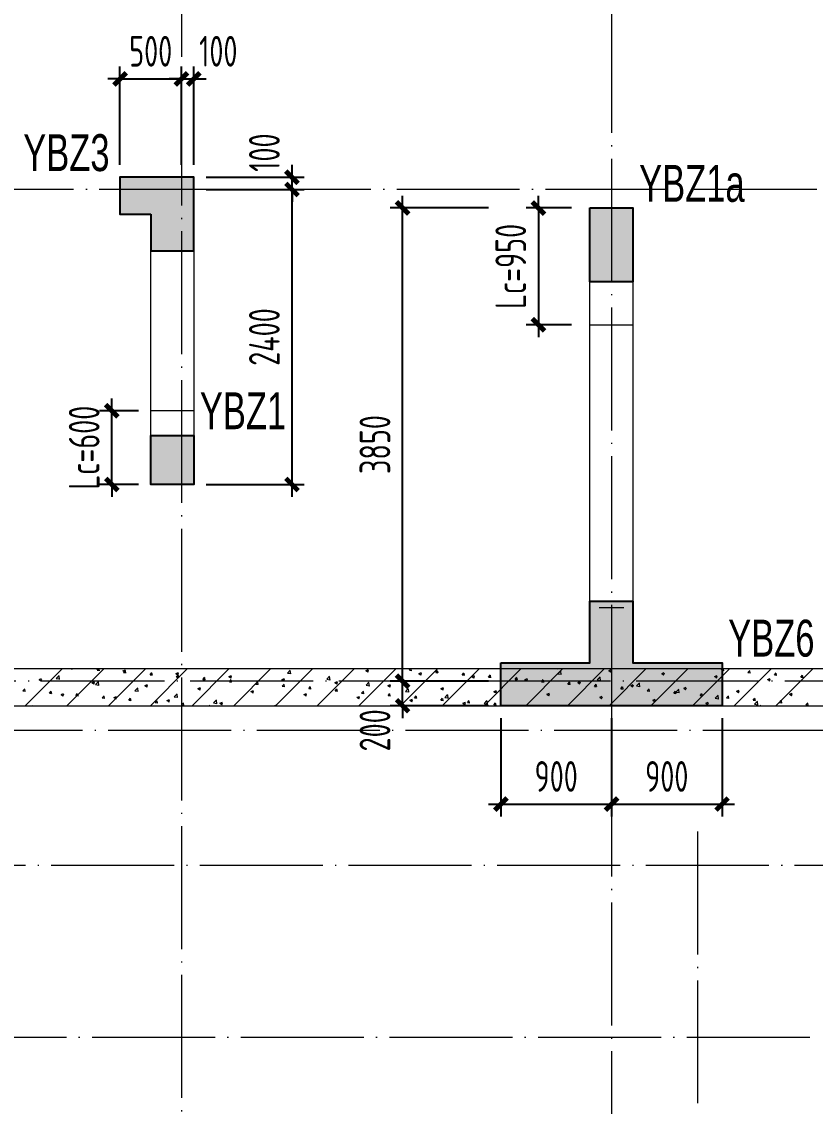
# Model space of a CAD drawing. Extents: x 5874492 to 7194610, y -939842 to -279257.
# Drawn here: x 6306444 to 6312903, y -479348 to -470524 of the extents above; entities that cross this region are included whole.
import ezdxf

# ---------------------------------------------------------------- set-up
doc = ezdxf.new("R2010")
doc.units = 0
doc.header["$LTSCALE"] = 1000
doc.linetypes.add('DOTE', pattern=[2.42, 2, -0.2, 0.02, -0.2])
for name, color, linetype, lineweight in [('A-轴线-塔楼', 1, 'DOTE', 9), ('A-轴线-隔墙', 41, 'DOTE', 9), ('S-基础-DQ', 6, 'Continuous', 20), ('S-基础-HATCH', 251, 'Continuous', 20), ('S-墙柱-DIM', 3, 'Continuous', 20), ('S-墙柱-Lc填充', 8, 'Continuous', 20), ('S-墙柱-WALL', 6, 'Continuous', 20), ('S-轴网-轴线', 1, 'DOTE', 9), ('S-通用-TEXT', 7, 'Continuous', 20)]:
    doc.layers.add(name, color=color, linetype=linetype, lineweight=lineweight)
doc.layers.add('COLU_TH', color=5, linetype='Continuous')
doc.styles.add('BW_Dim', font='Bweng.shx', dxfattribs={"width": 0.7, "bigfont": 'hztxt.shx'})
doc.styles.add('TSSD_Dimension', font='tssdeng.shx', dxfattribs={"width": 0.7, "bigfont": 'tssdchn.shx'})
doc.dimstyles.new('TSSD_100_100', dxfattribs={"dimtxt": 250, "dimasz": 100, "dimexe": 100, "dimexo": 100, "dimgap": 100, "dimtad": 1, "dimdec": 0, "dimzin": 0, "dimdsep": 46, "dimtxsty": 'TSSD_Dimension', "dimblk": 'ARCHTICK', "dimcen": 0, "dimdle": 100, "dimclrt": 7, "dimadec": 0, "dimazin": 0, "dimtfac": 1, "dimtdec": 0, "dimtix": 1, "dimtmove": 2, "dimatfit": 0, "dimfxl": 0, "dimtolj": 1, "dimtzin": 0, "dimarcsym": 0})

# ---------------------------------------------------------------- blocks, each defined once
blk = doc.blocks.new('_ArchTick')
at = {"color": 0, "linetype": 'ByBlock', "const_width": 0.4}
blk.add_lwpolyline([(-0.5, -0.5), (0.5, 0.5)], dxfattribs=at)
blk = doc.blocks.new('*D2058')
at = {"layer": 'Defpoints', "color": 0, "transparency": 16777216}
for p in [(6307844.5, -471889.2), (6308644.5, -471889.2), (6307844.5, -474289.2)]:
    blk.add_point(p, dxfattribs=at)
at = {"layer": 'S-墙柱-DIM', "color": 0, "lineweight": -2, "transparency": 16777216}
for p, q in [((6308644.5, -474389.2), (6308644.5, -471789.2)), ((6307944.5, -471889.2), (6308744.5, -471889.2)), ((6307944.5, -474289.2), (6308744.5, -474289.2))]:
    blk.add_line(p, q, dxfattribs=at)
at = {"layer": 'S-墙柱-DIM', "color": 0, "lineweight": -2, "transparency": 16777216, "xscale": 100, "yscale": 100, "zscale": 100}
for p, rotation in [((6308644.5, -471889.2), 90), ((6308644.5, -474289.2), 270)]:
    blk.add_blockref('_ArchTick', p, dxfattribs=dict(at, rotation=rotation))
at = {"layer": 'S-墙柱-DIM', "color": 7, "transparency": 16777216, "insert": (6308419.5, -473089.2), "char_height": 250, "attachment_point": 5, "rotation": 90, "style": 'TSSD_Dimension'}
blk.add_mtext('\\A1;2400', dxfattribs=at)
blk = doc.blocks.new('*D2059')
at = {"layer": 'Defpoints', "color": 0, "transparency": 16777216}
for p in [(6307844.5, -471789.2), (6308644.5, -471789.2), (6307844.5, -471889.2)]:
    blk.add_point(p, dxfattribs=at)
at = {"layer": 'S-墙柱-DIM', "color": 0, "lineweight": -2, "transparency": 16777216}
for p, q in [((6308644.5, -471789.2), (6308644.5, -471689.2)), ((6307944.5, -471789.2), (6308744.5, -471789.2)), ((6308644.5, -471889.2), (6308644.5, -471789.2)), ((6307944.5, -471889.2), (6308744.5, -471889.2)), ((6308644.5, -471889.2), (6308644.5, -471989.2))]:
    blk.add_line(p, q, dxfattribs=at)
at = {"layer": 'S-墙柱-DIM', "color": 0, "lineweight": -2, "transparency": 16777216, "xscale": 100, "yscale": 100, "zscale": 100}
for p, rotation in [((6308644.5, -471789.2), 270), ((6308644.5, -471889.2), 90)]:
    blk.add_blockref('_ArchTick', p, dxfattribs=dict(at, rotation=rotation))
at = {"layer": 'S-墙柱-DIM', "color": 7, "transparency": 16777216, "insert": (6308419.5, -471589.2), "char_height": 250, "attachment_point": 5, "rotation": 90, "style": 'TSSD_Dimension'}
blk.add_mtext('\\A1;100', dxfattribs=at)
blk = doc.blocks.new('*D2060')
at = {"layer": 'Defpoints', "color": 0, "transparency": 16777216}
for p in [(6307744.5, -470989.2), (6307244.5, -471789.2), (6307744.5, -471789.2)]:
    blk.add_point(p, dxfattribs=at)
at = {"layer": 'S-墙柱-DIM', "color": 0, "lineweight": -2, "transparency": 16777216}
for p, q in [((6307244.5, -471689.2), (6307244.5, -470889.2)), ((6307744.5, -471689.2), (6307744.5, -470889.2)), ((6307244.5, -470989.2), (6307144.5, -470989.2)), ((6307244.5, -470989.2), (6307744.5, -470989.2)), ((6307744.5, -470989.2), (6307844.5, -470989.2))]:
    blk.add_line(p, q, dxfattribs=at)
at = {"layer": 'S-墙柱-DIM', "color": 0, "lineweight": -2, "transparency": 16777216, "xscale": 100, "yscale": 100, "zscale": 100}
blk.add_blockref('_ArchTick', (6307244.5, -470989.2), dxfattribs=at)
at = {"layer": 'S-墙柱-DIM', "color": 0, "lineweight": -2, "transparency": 16777216, "xscale": 100, "yscale": 100, "zscale": 100, "rotation": 180}
blk.add_blockref('_ArchTick', (6307744.5, -470989.2), dxfattribs=at)
at = {"layer": 'S-墙柱-DIM', "color": 7, "transparency": 16777216, "insert": (6307494.5, -470764.2), "char_height": 250, "attachment_point": 5, "style": 'TSSD_Dimension'}
blk.add_mtext('\\A1;500', dxfattribs=at)
blk = doc.blocks.new('*D2061')
at = {"layer": 'Defpoints', "color": 0, "transparency": 16777216}
for p in [(6307844.5, -470989.2), (6307744.5, -471789.2), (6307844.5, -471789.2)]:
    blk.add_point(p, dxfattribs=at)
at = {"layer": 'S-墙柱-DIM', "color": 0, "lineweight": -2, "transparency": 16777216}
for p, q in [((6307744.5, -471689.2), (6307744.5, -470889.2)), ((6307844.5, -471689.2), (6307844.5, -470889.2)), ((6307744.5, -470989.2), (6307644.5, -470989.2)), ((6307744.5, -470989.2), (6307844.5, -470989.2)), ((6307844.5, -470989.2), (6307944.5, -470989.2))]:
    blk.add_line(p, q, dxfattribs=at)
at = {"layer": 'S-墙柱-DIM', "color": 0, "lineweight": -2, "transparency": 16777216, "xscale": 100, "yscale": 100, "zscale": 100}
blk.add_blockref('_ArchTick', (6307744.5, -470989.2), dxfattribs=at)
at = {"layer": 'S-墙柱-DIM', "color": 0, "lineweight": -2, "transparency": 16777216, "xscale": 100, "yscale": 100, "zscale": 100, "rotation": 180}
blk.add_blockref('_ArchTick', (6307844.5, -470989.2), dxfattribs=at)
at = {"layer": 'S-墙柱-DIM', "color": 7, "transparency": 16777216, "insert": (6308044.5, -470764.2), "char_height": 250, "attachment_point": 5, "style": 'TSSD_Dimension'}
blk.add_mtext('\\A1;100', dxfattribs=at)
blk = doc.blocks.new('*D2072')
at = {"layer": 'Defpoints', "color": 0, "transparency": 16777216}
for p in [(6309544.5, -475889.2), (6310344.5, -475889.2), (6310344.5, -476089.2)]:
    blk.add_point(p, dxfattribs=at)
at = {"layer": 'S-墙柱-DIM', "color": 0, "lineweight": -2, "transparency": 16777216}
for p, q in [((6309544.5, -475889.2), (6309544.5, -475789.2)), ((6310244.5, -475889.2), (6309444.5, -475889.2)), ((6309544.5, -476089.2), (6309544.5, -475889.2)), ((6310244.5, -476089.2), (6309444.5, -476089.2)), ((6309544.5, -476089.2), (6309544.5, -476189.2))]:
    blk.add_line(p, q, dxfattribs=at)
at = {"layer": 'S-墙柱-DIM', "color": 0, "lineweight": -2, "transparency": 16777216, "xscale": 100, "yscale": 100, "zscale": 100}
for p, rotation in [((6309544.5, -475889.2), 270), ((6309544.5, -476089.2), 90)]:
    blk.add_blockref('_ArchTick', p, dxfattribs=dict(at, rotation=rotation))
at = {"layer": 'S-墙柱-DIM', "color": 7, "transparency": 16777216, "insert": (6309319.5, -476289.2), "char_height": 250, "attachment_point": 5, "rotation": 90, "style": 'TSSD_Dimension'}
blk.add_mtext('\\A1;200', dxfattribs=at)
blk = doc.blocks.new('*D2073')
at = {"layer": 'Defpoints', "color": 0, "transparency": 16777216}
for p in [(6309544.5, -472039.2), (6310344.5, -472039.2), (6310344.5, -475889.2)]:
    blk.add_point(p, dxfattribs=at)
at = {"layer": 'S-墙柱-DIM', "color": 0, "lineweight": -2, "transparency": 16777216}
for p, q in [((6309544.5, -475989.2), (6309544.5, -471939.2)), ((6310244.5, -472039.2), (6309444.5, -472039.2)), ((6310244.5, -475889.2), (6309444.5, -475889.2))]:
    blk.add_line(p, q, dxfattribs=at)
at = {"layer": 'S-墙柱-DIM', "color": 0, "lineweight": -2, "transparency": 16777216, "xscale": 100, "yscale": 100, "zscale": 100}
for p, rotation in [((6309544.5, -472039.2), 90), ((6309544.5, -475889.2), 270)]:
    blk.add_blockref('_ArchTick', p, dxfattribs=dict(at, rotation=rotation))
at = {"layer": 'S-墙柱-DIM', "color": 7, "transparency": 16777216, "insert": (6309319.5, -473964.2), "char_height": 250, "attachment_point": 5, "rotation": 90, "style": 'TSSD_Dimension'}
blk.add_mtext('\\A1;3850', dxfattribs=at)
blk = doc.blocks.new('*D2074')
at = {"layer": 'Defpoints', "color": 0, "transparency": 16777216}
for p in [(6310344.5, -476089.2), (6311244.5, -476089.2), (6311244.5, -476889.2)]:
    blk.add_point(p, dxfattribs=at)
at = {"layer": 'S-墙柱-DIM', "color": 0, "lineweight": -2, "transparency": 16777216}
for p, q in [((6310344.5, -476189.2), (6310344.5, -476989.2)), ((6311244.5, -476189.2), (6311244.5, -476989.2)), ((6310244.5, -476889.2), (6311344.5, -476889.2))]:
    blk.add_line(p, q, dxfattribs=at)
at = {"layer": 'S-墙柱-DIM', "color": 0, "lineweight": -2, "transparency": 16777216, "xscale": 100, "yscale": 100, "zscale": 100, "rotation": 180}
blk.add_blockref('_ArchTick', (6310344.5, -476889.2), dxfattribs=at)
at = {"layer": 'S-墙柱-DIM', "color": 0, "lineweight": -2, "transparency": 16777216, "xscale": 100, "yscale": 100, "zscale": 100}
blk.add_blockref('_ArchTick', (6311244.5, -476889.2), dxfattribs=at)
at = {"layer": 'S-墙柱-DIM', "color": 7, "transparency": 16777216, "insert": (6310794.5, -476664.2), "char_height": 250, "attachment_point": 5, "style": 'TSSD_Dimension'}
blk.add_mtext('\\A1;900', dxfattribs=at)
blk = doc.blocks.new('*D2075')
at = {"layer": 'Defpoints', "color": 0, "transparency": 16777216}
for p in [(6311244.5, -476089.2), (6312144.5, -476089.2), (6312144.5, -476889.2)]:
    blk.add_point(p, dxfattribs=at)
at = {"layer": 'S-墙柱-DIM', "color": 0, "lineweight": -2, "transparency": 16777216}
for p, q in [((6311244.5, -476189.2), (6311244.5, -476989.2)), ((6312144.5, -476189.2), (6312144.5, -476989.2)), ((6311144.5, -476889.2), (6312244.5, -476889.2))]:
    blk.add_line(p, q, dxfattribs=at)
at = {"layer": 'S-墙柱-DIM', "color": 0, "lineweight": -2, "transparency": 16777216, "xscale": 100, "yscale": 100, "zscale": 100, "rotation": 180}
blk.add_blockref('_ArchTick', (6311244.5, -476889.2), dxfattribs=at)
at = {"layer": 'S-墙柱-DIM', "color": 0, "lineweight": -2, "transparency": 16777216, "xscale": 100, "yscale": 100, "zscale": 100}
blk.add_blockref('_ArchTick', (6312144.5, -476889.2), dxfattribs=at)
at = {"layer": 'S-墙柱-DIM', "color": 7, "transparency": 16777216, "insert": (6311694.5, -476664.2), "char_height": 250, "attachment_point": 5, "style": 'TSSD_Dimension'}
blk.add_mtext('\\A1;900', dxfattribs=at)
blk = doc.blocks.new('*D2106')
at = {"layer": 'Defpoints', "color": 0, "transparency": 16777216}
for p in [(6307178, -473689.2), (6307494.5, -473689.2), (6307494.5, -474289.2)]:
    blk.add_point(p, dxfattribs=at)
at = {"layer": 'S-墙柱-DIM', "color": 0, "lineweight": -2, "transparency": 16777216}
for p, q in [((6307178, -473689.2), (6307178, -473589.2)), ((6307394.5, -473689.2), (6307078, -473689.2)), ((6307178, -474289.2), (6307178, -473689.2)), ((6307394.5, -474289.2), (6307078, -474289.2)), ((6307178, -474289.2), (6307178, -474389.2))]:
    blk.add_line(p, q, dxfattribs=at)
at = {"layer": 'S-墙柱-DIM', "color": 0, "lineweight": -2, "transparency": 16777216, "xscale": 100, "yscale": 100, "zscale": 100}
for p, rotation in [((6307178, -473689.2), 270), ((6307178, -474289.2), 90)]:
    blk.add_blockref('_ArchTick', p, dxfattribs=dict(at, rotation=rotation))
at = {"layer": 'S-墙柱-DIM', "color": 7, "transparency": 16777216, "insert": (6306953, -473989.2), "char_height": 250, "attachment_point": 5, "rotation": 90, "style": 'TSSD_Dimension'}
blk.add_mtext('\\A1;Lc=600', dxfattribs=at)
blk = doc.blocks.new('*D2109')
at = {"layer": 'Defpoints', "color": 0, "transparency": 16777216}
for p in [(6311019.5, -472039.2), (6310649.9, -472989.2), (6311019.5, -472989.2)]:
    blk.add_point(p, dxfattribs=at)
at = {"layer": 'S-墙柱-DIM', "color": 0, "lineweight": -2, "transparency": 16777216}
for p, q in [((6310649.9, -472039.2), (6310649.9, -471939.2)), ((6310919.5, -472039.2), (6310549.9, -472039.2)), ((6310649.9, -472039.2), (6310649.9, -472989.2)), ((6310919.5, -472989.2), (6310549.9, -472989.2)), ((6310649.9, -472989.2), (6310649.9, -473089.2))]:
    blk.add_line(p, q, dxfattribs=at)
at = {"layer": 'S-墙柱-DIM', "color": 0, "lineweight": -2, "transparency": 16777216, "xscale": 100, "yscale": 100, "zscale": 100}
for p, rotation in [((6310649.9, -472039.2), 270), ((6310649.9, -472989.2), 90)]:
    blk.add_blockref('_ArchTick', p, dxfattribs=dict(at, rotation=rotation))
at = {"layer": 'S-墙柱-DIM', "color": 7, "transparency": 16777216, "insert": (6310424.9, -472514.2), "char_height": 250, "attachment_point": 5, "rotation": 90, "style": 'TSSD_Dimension'}
blk.add_mtext('\\A1;Lc=950', dxfattribs=at)
blk = doc.blocks.new('A$C3FF375C5')
at = {"layer": 'A-轴线-塔楼', "linetype": 'DOTE', "ltscale": 0.5}
for p, q in [((23600, 10300), (23600, -8548.9)), ((20100, 8500), (20100, -8548.9)), ((33741.8, 4000), (12955.9, 4000)), ((59891.4, 0), (-2283.6, 0)), ((24300, -1224.1), (24300, -8548.9)), ((25213.3, -2900), (-2283.6, -2900))]:
    blk.add_line(p, q, dxfattribs=at)
at = {"layer": 'A-轴线-隔墙', "ltscale": 0.5}
for p, q in [((33814.3, -400), (-2283.6, -400)), ((38190.5, -1500), (-2283.6, -1500))]:
    blk.add_line(p, q, dxfattribs=at)
blk = doc.blocks.new('sfdgjhgfhgkjhk')
at = {"layer": 'S-基础-DQ'}
for points in [[(6945492.3, 358792.4), (6945492.3, 356336.1), (6963809.2, 356336.1), (6963809.2, 354236.1), (6966809.2, 354236.1), (6966809.2, 354586.1), (6971909.2, 354586.1), (6971909.2, 347036.1), (6977909.2, 347036.1), (6977909.2, 339686.1), (6931592.3, 339686.1), (6931592.3, 336293.7)], [(6931892.3, 336293.7), (6931892.3, 339386.1), (6978209.2, 339386.1), (6978209.2, 347336.1), (6972209.2, 347336.1), (6972209.2, 354886.1), (6966509.2, 354886.1), (6966509.2, 354536.1), (6964109.2, 354536.1), (6964109.2, 356636.1), (6945792.3, 356636.1), (6945792.3, 358792.4)]]:
    blk.add_lwpolyline(points, dxfattribs=at)
at = {"layer": 'S-基础-HATCH'}
for p, q in [((6949738, 339386.1), (6950038, 339686.1)), ((6950077.4, 339386.1), (6950377.4, 339686.1)), ((6950116.1, 339686.1), (6950117, 339685.5)), ((6950117.7, 339682.2), (6950119, 339686.1)), ((6950323.4, 339675.9), (6950331.9, 339686.1)), ((6950323.4, 339675.9), (6950341.3, 339674.4)), ((6950342, 339671), (6950339.2, 339686.1)), ((6950416.8, 339386.1), (6950716.8, 339686.1)), ((6950533.2, 339671.6), (6950554.2, 339679.6)), ((6950533.2, 339671.6), (6950548.2, 339661.5)), ((6950538.5, 339657.1), (6950553, 339674.3)), ((6950538.5, 339657.1), (6950556.5, 339655.5)), ((6950548.8, 339658.2), (6950554.9, 339676.3)), ((6950557.1, 339652.2), (6950553.7, 339671)), ((6950753.7, 339638.3), (6950768.2, 339655.5)), ((6950756.3, 339386.1), (6951056.3, 339686.1)), ((6950772.3, 339633.4), (6950768.8, 339652.2)), ((6950964.4, 339647.5), (6950985.4, 339655.6)), ((6950964.4, 339647.5), (6950979.3, 339637.5)), ((6950980, 339634.1), (6950986, 339652.3)), ((6951095.7, 339386.1), (6951395.7, 339686.1)), ((6951435.1, 339386.1), (6951735.1, 339686.1)), ((6951774.5, 339386.1), (6952074.5, 339686.1)), ((6951871.3, 339652.1), (6951894.6, 339676.4)), ((6951871.3, 339652.1), (6951897.9, 339647.9)), ((6951898.6, 339645.1), (6951895.3, 339673.6)), ((6952094.3, 339682.9), (6952095.4, 339686.1)), ((6952113.9, 339386.1), (6952413.9, 339686.1)), ((6952453.3, 339386.1), (6952753.3, 339686.1)), ((6952509.9, 339672.2), (6952530.9, 339680.3)), ((6952509.9, 339672.2), (6952524.8, 339662.1)), ((6952525.4, 339658.8), (6952531.5, 339677)), ((6952792.7, 339386.1), (6953092.7, 339686.1)), ((6952863.9, 339675.7), (6952872.6, 339686.1)), ((6952863.9, 339675.7), (6952881.8, 339674.1)), ((6952882.5, 339670.8), (6952879.6, 339686.1)), ((6952941, 339648.2), (6952962, 339656.3)), ((6952941, 339648.2), (6952955.9, 339638.1)), ((6952956.6, 339634.8), (6952962.7, 339652.9)), ((6953079.1, 339656.9), (6953093.5, 339674.1)), ((6953079.1, 339656.9), (6953097, 339655.3)), ((6953097.7, 339652), (6953094.2, 339670.8)), ((6953132.1, 339386.1), (6953432.1, 339686.1)), ((6953294.2, 339638), (6953308.7, 339655.3)), ((6953312.8, 339633.1), (6953309.4, 339651.9)), ((6953471.6, 339386.1), (6953771.6, 339686.1)), ((6953811, 339386.1), (6954111, 339686.1)), ((6954070.9, 339683.5), (6954071.8, 339686.1)), ((6954072.7, 339646.4), (6954096.1, 339670.7)), ((6954072.7, 339646.4), (6954099.4, 339642.2)), ((6954100, 339639.4), (6954096.7, 339667.9)), ((6954150.4, 339386.1), (6954450.4, 339686.1)), ((6954486.5, 339672.9), (6954507.5, 339680.9)), ((6954486.5, 339672.9), (6954501.4, 339662.8)), ((6954489.8, 339386.1), (6954789.8, 339686.1)), ((6954502.1, 339659.5), (6954508.2, 339677.6)), ((6954829.2, 339386.1), (6955129.2, 339686.1)), ((6954917.6, 339648.8), (6954938.6, 339656.9)), ((6954917.6, 339648.8), (6954932.5, 339638.8)), ((6954933.2, 339635.5), (6954939.3, 339653.6)), ((6955168.6, 339386.1), (6955468.6, 339686.1)), ((6955404.4, 339675.4), (6955413.4, 339686.1)), ((6955404.4, 339675.4), (6955422.3, 339673.9)), ((6955423, 339670.5), (6955420.1, 339686.1)), ((6955508, 339386.1), (6955808, 339686.1)), ((6955619.6, 339656.6), (6955634, 339673.8)), ((6955619.6, 339656.6), (6955637.5, 339655)), ((6955638.2, 339651.7), (6955634.7, 339670.5)), ((6955834.7, 339637.8), (6955849.2, 339655)), ((6955847.4, 339386.1), (6956147.4, 339686.1)), ((6955853.3, 339632.9), (6955849.9, 339651.7)), ((6955981.3, 339683.3), (6955981, 339686.1)), ((6956047.6, 339684.2), (6956048.2, 339686.1)), ((6949850, 339598.8), (6949871, 339606.9)), ((6949850, 339598.8), (6949865, 339588.8)), ((6949865.6, 339585.4), (6949871.7, 339603.6)), ((6949990, 339608.1), (6950013.4, 339632.5)), ((6949990, 339608.1), (6950016.7, 339604)), ((6950017.3, 339601.1), (6950014, 339629.6)), ((6950281.2, 339574.8), (6950302.2, 339582.9)), ((6950281.2, 339574.8), (6950296.1, 339564.7)), ((6950296.8, 339561.4), (6950302.8, 339579.5)), ((6950310.2, 339558.4), (6950333.5, 339582.8)), ((6950310.2, 339558.4), (6950336.8, 339554.3)), ((6950337.5, 339551.5), (6950334.2, 339579.9)), ((6950712.3, 339550.8), (6950733.3, 339558.8)), ((6950753.7, 339638.3), (6950771.7, 339636.7)), ((6950968.9, 339619.5), (6950983.4, 339636.7)), ((6950968.9, 339619.5), (6950986.8, 339617.9)), ((6950987.5, 339614.6), (6950984, 339633.4)), ((6951184.1, 339600.6), (6951198.5, 339617.9)), ((6951184.1, 339600.6), (6951202, 339599.1)), ((6951202.7, 339595.7), (6951199.2, 339614.5)), ((6951395.5, 339623.5), (6951416.5, 339631.6)), ((6951395.5, 339623.5), (6951410.4, 339613.4)), ((6951399.3, 339581.8), (6951413.7, 339599)), ((6951399.3, 339581.8), (6951417.2, 339580.2)), ((6951411.1, 339610.1), (6951417.2, 339628.3)), ((6951417.9, 339576.9), (6951414.4, 339595.7)), ((6951614.4, 339563), (6951628.9, 339580.2)), ((6951614.4, 339563), (6951632.4, 339561.4)), ((6951633, 339558.1), (6951629.6, 339576.9)), ((6951826.7, 339599.5), (6951847.7, 339607.5)), ((6951826.7, 339599.5), (6951841.6, 339589.4)), ((6951829.6, 339544.2), (6951844.1, 339561.4)), ((6951842.2, 339586.1), (6951848.3, 339604.2)), ((6951848.2, 339539.2), (6951844.7, 339558.1)), ((6952191.4, 339602.4), (6952214.8, 339626.8)), ((6952191.4, 339602.4), (6952218.1, 339598.3)), ((6952218.8, 339595.4), (6952215.4, 339623.9)), ((6952257.8, 339575.5), (6952278.8, 339583.5)), ((6952257.8, 339575.5), (6952272.7, 339565.4)), ((6952273.4, 339562.1), (6952279.5, 339580.2)), ((6952511.6, 339552.7), (6952535, 339577.1)), ((6952538.9, 339545.8), (6952535.6, 339574.2)), ((6952688.9, 339551.4), (6952709.9, 339559.5)), ((6953294.2, 339638), (6953312.2, 339636.5)), ((6953372.1, 339624.2), (6953393.1, 339632.2)), ((6953372.1, 339624.2), (6953387.1, 339614.1)), ((6953387.7, 339610.8), (6953393.8, 339628.9)), ((6953509.4, 339619.2), (6953523.9, 339636.4)), ((6953509.4, 339619.2), (6953527.3, 339617.6)), ((6953528, 339614.3), (6953524.5, 339633.1)), ((6953724.6, 339600.4), (6953739, 339617.6)), ((6953724.6, 339600.4), (6953742.5, 339598.8)), ((6953743.2, 339595.5), (6953739.7, 339614.3)), ((6953803.3, 339600.1), (6953824.3, 339608.2)), ((6953803.3, 339600.1), (6953818.2, 339590.1)), ((6953818.9, 339586.7), (6953824.9, 339604.9)), ((6953939.8, 339581.6), (6953954.2, 339598.8)), ((6953939.8, 339581.6), (6953957.7, 339580)), ((6953958.4, 339576.6), (6953954.9, 339595.5)), ((6954154.9, 339562.7), (6954169.4, 339580)), ((6954154.9, 339562.7), (6954172.9, 339561.2)), ((6954173.5, 339557.8), (6954170.1, 339576.6)), ((6954234.4, 339576.1), (6954255.4, 339584.2)), ((6954234.4, 339576.1), (6954249.3, 339566)), ((6954250, 339562.7), (6954256.1, 339580.9)), ((6954370.1, 339543.9), (6954384.6, 339561.1)), ((6954388.7, 339539), (6954385.2, 339557.8)), ((6954392.9, 339596.7), (6954416.2, 339621.1)), ((6954392.9, 339596.7), (6954419.5, 339592.6)), ((6954420.2, 339589.7), (6954416.9, 339618.2)), ((6954665.6, 339552.1), (6954686.6, 339560.1)), ((6954681.1, 339538.7), (6954687.2, 339556.8)), ((6954713, 339547.1), (6954736.4, 339571.4)), ((6954740.4, 339540.1), (6954737, 339568.5)), ((6955348.8, 339624.8), (6955369.8, 339632.9)), ((6955348.8, 339624.8), (6955363.7, 339614.8)), ((6955364.3, 339611.4), (6955370.4, 339629.6)), ((6955779.9, 339600.8), (6955800.9, 339608.9)), ((6955779.9, 339600.8), (6955794.8, 339590.7)), ((6955795.5, 339587.4), (6955801.6, 339605.5)), ((6955834.7, 339637.8), (6955852.7, 339636.2)), ((6956049.9, 339619), (6956064.4, 339636.2)), ((6956049.9, 339619), (6956067.9, 339617.4)), ((6956068.5, 339614), (6956065, 339632.9)), ((6949719.5, 339506.8), (6949733.9, 339524)), ((6949719.5, 339506.8), (6949737.4, 339505.2)), ((6949738.1, 339501.8), (6949734.6, 339520.7)), ((6949934.6, 339487.9), (6949949.1, 339505.2)), ((6949934.6, 339487.9), (6949952.6, 339486.4)), ((6949953.2, 339483), (6949949.8, 339501.8)), ((6950029.1, 339478), (6950050.1, 339486.1)), ((6950029.1, 339478), (6950044, 339468)), ((6950044.7, 339464.7), (6950050.8, 339482.8)), ((6950149.8, 339469.1), (6950164.3, 339486.3)), ((6950149.8, 339469.1), (6950167.7, 339467.5)), ((6950168.4, 339464.2), (6950164.9, 339483)), ((6950630.3, 339508.8), (6950653.7, 339533.1)), ((6950630.3, 339508.8), (6950657, 339504.7)), ((6950657.7, 339501.8), (6950654.4, 339530.3)), ((6950712.3, 339550.8), (6950727.2, 339540.7)), ((6950727.9, 339537.4), (6950734, 339555.5)), ((6950950.5, 339459.1), (6950973.9, 339483.5)), ((6950977.8, 339452.1), (6950974.5, 339480.6)), ((6951143.4, 339526.7), (6951164.5, 339534.8)), ((6951143.4, 339526.7), (6951158.4, 339516.7)), ((6951159, 339513.4), (6951165.1, 339531.5)), ((6951574.6, 339502.7), (6951595.6, 339510.8)), ((6951574.6, 339502.7), (6951589.5, 339492.7)), ((6951590.2, 339489.3), (6951596.3, 339507.5)), ((6951829.6, 339544.2), (6951847.5, 339542.6)), ((6952005.7, 339478.7), (6952026.7, 339486.8)), ((6952005.7, 339478.7), (6952020.7, 339468.6)), ((6952021.3, 339465.3), (6952027.4, 339483.4)), ((6952044.8, 339525.3), (6952059.2, 339542.6)), ((6952044.8, 339525.3), (6952062.7, 339523.8)), ((6952063.4, 339520.4), (6952059.9, 339539.2)), ((6952260, 339506.5), (6952274.4, 339523.7)), ((6952260, 339506.5), (6952277.9, 339504.9)), ((6952278.6, 339501.6), (6952275.1, 339520.4)), ((6952475.1, 339487.7), (6952489.6, 339504.9)), ((6952475.1, 339487.7), (6952493.1, 339486.1)), ((6952493.7, 339482.8), (6952490.3, 339501.6)), ((6952511.6, 339552.8), (6952538.3, 339548.6)), ((6952688.9, 339551.4), (6952703.9, 339541.4)), ((6952690.3, 339468.9), (6952704.8, 339486.1)), ((6952690.3, 339468.9), (6952708.3, 339467.3)), ((6952704.5, 339538), (6952710.6, 339556.2)), ((6952708.9, 339463.9), (6952705.5, 339482.8)), ((6952831.8, 339503.1), (6952855.1, 339527.4)), ((6952831.8, 339503.1), (6952858.5, 339499)), ((6952859.1, 339496.1), (6952855.8, 339524.6)), ((6953120.1, 339527.4), (6953141.1, 339535.5)), ((6953120.1, 339527.4), (6953135, 339517.3)), ((6953135.7, 339514), (6953141.7, 339532.1)), ((6953151.9, 339453.4), (6953175.3, 339477.8)), ((6953179.3, 339446.4), (6953176, 339474.9)), ((6953551.2, 339503.4), (6953572.2, 339511.4)), ((6953551.2, 339503.4), (6953566.1, 339493.3)), ((6953566.8, 339490), (6953572.9, 339508.1)), ((6953982.3, 339479.3), (6954003.4, 339487.4)), ((6953982.3, 339479.3), (6953997.3, 339469.3)), ((6953997.9, 339466), (6954004, 339484.1)), ((6954370.1, 339543.9), (6954388.1, 339542.3)), ((6954585.3, 339525.1), (6954599.8, 339542.3)), ((6954585.3, 339525.1), (6954603.2, 339523.5)), ((6954603.9, 339520.2), (6954600.4, 339539)), ((6954665.6, 339552.1), (6954680.5, 339542)), ((6954713, 339547.1), (6954739.7, 339542.9)), ((6954800.5, 339506.3), (6954814.9, 339523.5)), ((6954800.5, 339506.3), (6954818.4, 339504.7)), ((6954819.1, 339501.3), (6954815.6, 339520.1)), ((6955015.7, 339487.4), (6955030.1, 339504.7)), ((6955015.7, 339487.4), (6955033.6, 339485.9)), ((6955034.3, 339482.5), (6955030.8, 339501.3)), ((6955033.2, 339497.4), (6955056.6, 339521.7)), ((6955033.2, 339497.4), (6955059.9, 339493.3)), ((6955060.5, 339490.4), (6955057.2, 339518.9)), ((6955096.7, 339528.1), (6955117.7, 339536.1)), ((6955096.7, 339528.1), (6955111.6, 339518)), ((6955112.3, 339514.7), (6955118.4, 339532.8)), ((6955230.8, 339468.6), (6955245.3, 339485.8)), ((6955230.8, 339468.6), (6955248.8, 339467)), ((6955249.4, 339463.7), (6955246, 339482.5)), ((6955353.4, 339447.7), (6955376.7, 339472.1)), ((6955380.7, 339440.7), (6955377.4, 339469.2)), ((6955527.8, 339504), (6955548.8, 339512.1)), ((6955527.8, 339504), (6955542.8, 339494)), ((6955543.4, 339490.6), (6955549.5, 339508.8)), ((6955959, 339480), (6955980, 339488.1)), ((6955959, 339480), (6955973.9, 339469.9)), ((6955974.6, 339466.6), (6955980.6, 339484.7)), ((6949789.6, 339386.1), (6949798, 339389.3)), ((6950365, 339450.3), (6950379.5, 339467.5)), ((6950365, 339450.3), (6950382.9, 339448.7)), ((6950383.6, 339445.4), (6950380.1, 339464.2)), ((6950460.2, 339454), (6950481.2, 339462.1)), ((6950460.2, 339454), (6950475.2, 339443.9)), ((6950475.8, 339440.6), (6950481.9, 339458.8)), ((6950580.2, 339431.4), (6950594.6, 339448.7)), ((6950580.2, 339431.5), (6950598.1, 339429.9)), ((6950598.8, 339426.5), (6950595.3, 339445.4)), ((6950795.3, 339412.6), (6950809.8, 339429.9)), ((6950795.3, 339412.6), (6950813.3, 339411.1)), ((6950813.9, 339407.7), (6950810.5, 339426.5)), ((6950891.4, 339430), (6950912.4, 339438.1)), ((6950891.4, 339430), (6950906.3, 339419.9)), ((6950907, 339416.6), (6950913.1, 339434.7)), ((6950950.5, 339459.1), (6950977.2, 339455)), ((6951010.5, 339393.8), (6951025, 339411)), ((6951010.5, 339393.8), (6951028.5, 339392.2)), ((6951029.1, 339388.9), (6951025.7, 339407.7)), ((6951235.1, 339386.1), (6951240.2, 339392.2)), ((6951241.3, 339386.1), (6951240.8, 339388.9)), ((6951270.7, 339409.5), (6951294.1, 339433.8)), ((6951270.7, 339409.5), (6951297.4, 339405.3)), ((6951298, 339402.5), (6951294.7, 339431)), ((6951322.5, 339406), (6951343.5, 339414)), ((6951322.5, 339406), (6951337.4, 339395.9)), ((6951338.1, 339392.6), (6951344.2, 339410.7)), ((6951764.6, 339386.1), (6951774.7, 339390)), ((6951775.1, 339386.1), (6951775.3, 339386.7)), ((6952436.9, 339454.7), (6952457.9, 339462.7)), ((6952436.9, 339454.7), (6952451.8, 339444.6)), ((6952452.5, 339441.3), (6952458.5, 339459.4)), ((6952868, 339430.6), (6952889, 339438.7)), ((6952868, 339430.6), (6952882.9, 339420.6)), ((6952883.6, 339417.3), (6952889.7, 339435.4)), ((6952905.5, 339450), (6952920, 339467.3)), ((6952905.5, 339450), (6952923.4, 339448.5)), ((6952924.1, 339445.1), (6952920.6, 339463.9)), ((6953120.7, 339431.2), (6953135.1, 339448.4)), ((6953120.7, 339431.2), (6953138.6, 339429.6)), ((6953139.3, 339426.3), (6953135.8, 339445.1)), ((6953151.9, 339453.4), (6953178.6, 339449.3)), ((6953299.1, 339406.6), (6953320.1, 339414.7)), ((6953299.1, 339406.6), (6953314.1, 339396.6)), ((6953314.7, 339393.2), (6953320.8, 339411.4)), ((6953335.9, 339412.4), (6953350.3, 339429.6)), ((6953335.9, 339412.4), (6953353.8, 339410.8)), ((6953354.5, 339407.5), (6953351, 339426.3)), ((6953472.1, 339403.8), (6953495.5, 339428.1)), ((6953472.1, 339403.8), (6953498.8, 339399.6)), ((6953499.4, 339396.8), (6953496.1, 339425.3)), ((6953551, 339393.5), (6953565.5, 339410.8)), ((6953551, 339393.5), (6953569, 339392)), ((6953569.6, 339388.6), (6953566.2, 339407.4)), ((6953739.5, 339386.1), (6953751.3, 339390.7)), ((6953751.5, 339386.1), (6953752, 339387.3)), ((6953775.8, 339386.1), (6953780.7, 339392)), ((6953781.8, 339386.1), (6953781.3, 339388.6)), ((6954413.5, 339455.3), (6954434.5, 339463.4)), ((6954413.5, 339455.3), (6954428.4, 339445.3)), ((6954429.1, 339441.9), (6954435.2, 339460.1)), ((6954844.6, 339431.3), (6954865.6, 339439.4)), ((6954844.6, 339431.3), (6954859.5, 339421.2)), ((6954860.2, 339417.9), (6954866.3, 339436)), ((6955275.8, 339407.3), (6955296.8, 339415.3)), ((6955275.8, 339407.3), (6955290.7, 339397.2)), ((6955291.4, 339393.9), (6955297.4, 339412)), ((6955353.4, 339447.7), (6955380.1, 339443.6)), ((6955446, 339449.8), (6955460.5, 339467)), ((6955446, 339449.8), (6955463.9, 339448.2)), ((6955464.6, 339444.9), (6955461.1, 339463.7)), ((6955661.2, 339430.9), (6955675.7, 339448.2)), ((6955661.2, 339431), (6955679.1, 339429.4)), ((6955673.5, 339398.1), (6955696.9, 339422.4)), ((6955673.5, 339398.1), (6955700.2, 339393.9)), ((6955679.8, 339426), (6955676.3, 339444.8)), ((6955700.9, 339391.1), (6955697.6, 339419.6)), ((6955714.4, 339386.1), (6955727.9, 339391.3)), ((6955727.9, 339386.1), (6955728.6, 339388)), ((6955876.4, 339412.1), (6955890.8, 339429.4)), ((6955876.4, 339412.1), (6955894.3, 339410.6)), ((6955895, 339407.2), (6955891.5, 339426)), ((6956091.5, 339393.3), (6956106, 339410.5)), ((6956091.5, 339393.3), (6956109.5, 339391.7)), ((6956110.1, 339388.4), (6956106.7, 339407.2))]:
    blk.add_line(p, q, dxfattribs=at)

msp = doc.modelspace()

# ---------------------------------------------------------------- hatches: boundary and pattern name
at = {"layer": 'S-基础-HATCH'}
h = msp.add_hatch(color=256, dxfattribs=at)
h.paths.add_polyline_path([(6328994.5, -466659.2), (6328644.5, -466659.2), (6328644.5, -466189.2), (6328494.5, -466189.2), (6328494.5, -465989.2), (6328344.5, -465989.2), (6328344.5, -465689.2), (6328644.5, -465689.2), (6328644.5, -465389.2), (6328994.5, -465389.2)])
h.paths.add_polyline_path([(6293494.5, -466659.2), (6293844.5, -466659.2), (6293844.5, -466189.2), (6293994.5, -466189.2), (6293994.5, -465989.2), (6294144.5, -465989.2), (6294144.5, -465689.2), (6293844.5, -465689.2), (6293844.5, -465389.2), (6293494.5, -465389.2)])
h.paths.add_polyline_path([(6300644.5, -463139.2), (6300644.5, -463439.2), (6300944.5, -463439.2), (6300944.5, -463364.2), (6301144.5, -463364.2), (6301144.5, -462864.2), (6300944.5, -462864.2), (6300944.5, -462639.2), (6300644.5, -462639.2), (6300644.5, -462939.2), (6300344.5, -462939.2), (6300344.5, -463139.2)])
h.paths.add_polyline_path([(6314194.5, -464389.2), (6313894.5, -464389.2), (6313894.5, -463489.2), (6313594.5, -463489.2), (6313594.5, -463189.2), (6314394.6, -463189.2), (6314394.6, -463689.2), (6314194.5, -463689.2)])
h.paths.add_polyline_path([(6308294.5, -464389.2), (6308594.5, -464389.2), (6308594.5, -463489.2), (6308894.5, -463489.2), (6308894.5, -463189.2), (6308094.5, -463189.2), (6308094.5, -463689.2), (6308294.5, -463689.2)])
h.paths.add_polyline_path([(6311794.5, -463289.2), (6312294.5, -463289.2), (6312294.5, -462889.2), (6312494.5, -462889.2), (6312494.5, -463189.2), (6312794.5, -463189.2), (6312794.5, -463489.2), (6311794.5, -463489.2)])
h.paths.add_polyline_path([(6310694.5, -463289.2), (6310194.5, -463289.2), (6310194.5, -462889.2), (6309994.5, -462889.2), (6309994.5, -463189.2), (6309694.5, -463189.2), (6309694.5, -463489.2), (6310694.5, -463489.2)])
h.paths.add_polyline_path([(6312494.5, -461889.2), (6312294.5, -461889.2), (6312294.5, -461189.2), (6311994.5, -461189.2), (6311994.5, -460989.2), (6312894.5, -460989.2), (6312894.5, -461589.2), (6312494.5, -461589.2)])
h.paths.add_polyline_path([(6309994.5, -461889.2), (6310194.5, -461889.2), (6310194.5, -461189.2), (6310494.5, -461189.2), (6310494.5, -460989.2), (6309594.5, -460989.2), (6309594.5, -461589.2), (6309994.5, -461589.2)])
h.paths.add_polyline_path([(6320544.5, -464339.2), (6320844.5, -464339.2), (6320844.5, -463439.2), (6321144.5, -463439.2), (6321144.5, -463239.2), (6320844.5, -463239.2), (6320844.5, -462939.2), (6320544.5, -462939.2), (6320544.5, -463239.2), (6320344.5, -463239.2), (6320344.5, -463739.2), (6320544.5, -463739.2)])
h.paths.add_polyline_path([(6323344.5, -462789.2), (6323544.5, -462789.2), (6323544.5, -463439.2), (6323044.5, -463439.2), (6323044.5, -463239.2), (6323344.5, -463239.2)])
h.paths.add_polyline_path([(6325544.5, -475739.2), (6324794.5, -475739.2), (6324794.5, -475589.2), (6324794.5, -475289.2), (6324444.5, -475289.2), (6324444.5, -475589.2), (6324444.5, -475739.2), (6323744.5, -475739.2), (6323744.5, -476089.2), (6325544.5, -476089.2)])
h.paths.add_polyline_path([(6317044.5, -475739.2), (6317769.5, -475739.2), (6317769.5, -475589.2), (6317769.5, -475239.2), (6318119.5, -475239.2), (6318119.5, -475589.2), (6318119.5, -475739.2), (6318844.5, -475739.2), (6318844.5, -476089.2), (6317044.5, -476089.2)])
h.paths.add_polyline_path([(6310344.5, -475739.2), (6311069.5, -475739.2), (6311069.5, -475589.2), (6311069.5, -475239.2), (6311419.5, -475239.2), (6311419.5, -475589.2), (6311419.5, -475739.2), (6312144.5, -475739.2), (6312144.5, -476089.2), (6310344.5, -476089.2)])
h.paths.add_polyline_path([(6324444.5, -472639.2), (6324444.5, -472039.2), (6324794.5, -472039.2), (6324794.5, -472639.2)])
h.paths.add_polyline_path([(6303644.5, -475739.2), (6304369.5, -475739.2), (6304369.5, -475589.2), (6304369.5, -475239.2), (6304719.5, -475239.2), (6304719.5, -475589.2), (6304719.5, -475589.2), (6304719.5, -475739.2), (6305444.5, -475739.2), (6305444.5, -476089.2), (6303644.5, -476089.2)])
h.paths.add_polyline_path([(6296944.5, -475739.2), (6297694.5, -475739.2), (6297694.5, -475539.2), (6297694.5, -475239.2), (6298044.5, -475239.2), (6298044.5, -475539.2), (6298044.5, -475739.2), (6298744.5, -475739.2), (6298744.5, -476089.2), (6296944.5, -476089.2)])
h.paths.add_polyline_path([(6287894.5, -475789.2), (6287894.5, -475489.2), (6287544.5, -475489.2), (6287544.5, -476389.2), (6288044.5, -476389.2), (6288044.5, -475789.2)])
h.paths.add_polyline_path([(6287894.5, -468489.2), (6288634.5, -468489.2), (6288634.5, -468139.2), (6287544.5, -468139.2), (6287544.5, -468839.2), (6287894.5, -468839.2)])
h.paths.add_polyline_path([(6293494.5, -468489.2), (6293494.5, -468789.2), (6293844.5, -468789.2), (6293844.5, -468139.2), (6292919.5, -468139.2), (6292919.5, -468489.2)])
h.paths.add_polyline_path([(6293844.5, -470589.2), (6293844.5, -471189.2), (6293494.5, -471189.2), (6293494.5, -470589.2)])
h.paths.add_polyline_path([(6293494.5, -472239.2), (6293844.5, -472239.2), (6293844.5, -472839.2), (6293494.5, -472839.2)])
h.paths.add_polyline_path([(6293494.5, -475789.2), (6293244.5, -475789.2), (6293244.5, -476389.2), (6293844.5, -476389.2), (6293844.5, -475489.2), (6293494.5, -475489.2)])
h.paths.add_polyline_path([(6297694.5, -472039.2), (6298044.5, -472039.2), (6298044.5, -472639.2), (6297694.5, -472639.2)])
h.paths.add_polyline_path([(6293494.5, -461389.2), (6293494.5, -461689.2), (6293844.5, -461689.2), (6293844.5, -460639.2), (6293194.5, -460639.2), (6293194.5, -461389.2)])
h.paths.add_polyline_path([(6296144.5, -465689.2), (6296544.5, -465689.2), (6296544.5, -465989.2), (6296144.5, -465989.2)])
h.paths.add_polyline_path([(6300644.5, -460839.2), (6300344.5, -460839.2), (6300344.5, -460539.2), (6301244.5, -460539.2), (6301244.5, -461139.2), (6300944.5, -461139.2), (6300944.5, -461439.2), (6300644.5, -461439.2)])
h.paths.add_polyline_path([(6300944.5, -464339.2), (6300644.5, -464339.2), (6300644.5, -463939.2), (6300944.5, -463939.2)])
h.paths.add_polyline_path([(6298544.5, -460839.2), (6298544.5, -461339.2), (6298344.5, -461339.2), (6298344.5, -460539.2), (6298844.5, -460539.2), (6298844.5, -460839.2)])
h.paths.add_polyline_path([(6298544.5, -462939.2), (6298544.5, -462439.2), (6298344.5, -462439.2), (6298344.5, -463139.2), (6298844.5, -463139.2), (6298844.5, -462939.2)])
h.paths.add_polyline_path([(6300619.5, -465989.2), (6300619.5, -465689.2), (6301019.5, -465689.2), (6301019.5, -465989.2)])
h.paths.add_polyline_path([(6302244.5, -465989.2), (6302244.5, -466329.2), (6302744.5, -466329.2), (6302744.5, -465689.2), (6301944.5, -465689.2), (6301944.5, -465989.2)])
h.paths.add_polyline_path([(6298044.5, -468389.2), (6297694.5, -468389.2), (6297694.5, -467989.2), (6298044.5, -467989.2)])
h.paths.add_polyline_path([(6298044.5, -465989.2), (6298294.5, -465989.2), (6298294.5, -465689.2), (6297694.5, -465689.2), (6297694.5, -466289.2), (6298044.5, -466289.2)])
h.paths.add_polyline_path([(6301594.5, -470189.2), (6301244.5, -470189.2), (6301244.5, -469789.2), (6301594.5, -469789.2)])
h.paths.add_polyline_path([(6301594.5, -467789.2), (6302494.5, -467789.2), (6302494.5, -467489.2), (6301244.5, -467489.2), (6301244.5, -468089.2), (6301594.5, -468089.2)])
h.paths.add_polyline_path([(6307494.5, -467789.2), (6307494.5, -468089.2), (6307844.5, -468089.2), (6307844.5, -467489.2), (6306594.5, -467489.2), (6306594.5, -467789.2)])
h.paths.add_polyline_path([(6307844.5, -469789.2), (6307844.5, -470189.2), (6307494.5, -470189.2), (6307494.5, -469789.2)])
h.paths.add_polyline_path([(6305044.5, -467489.2), (6305044.5, -467689.2), (6304719.5, -467689.2), (6304719.5, -467989.2), (6304369.5, -467989.2), (6304369.5, -467689.2), (6304044.5, -467689.2), (6304044.5, -467489.2)])
h.paths.add_polyline_path([(6304719.5, -470189.2), (6304369.5, -470189.2), (6304369.5, -469789.2), (6304719.5, -469789.2)])
h.paths.add_polyline_path([(6301594.5, -474289.2), (6301244.5, -474289.2), (6301244.5, -473889.2), (6301594.5, -473889.2)])
h.paths.add_polyline_path([(6301594.5, -472089.2), (6301844.5, -472089.2), (6301844.5, -471789.2), (6301244.5, -471789.2), (6301244.5, -472389.2), (6301594.5, -472389.2)])
h.paths.add_polyline_path([(6307494.5, -472089.2), (6307494.5, -472389.2), (6307844.5, -472389.2), (6307844.5, -471789.2), (6307244.5, -471789.2), (6307244.5, -472089.2)])
h.paths.add_polyline_path([(6307844.5, -473889.2), (6307844.5, -474289.2), (6307494.5, -474289.2), (6307494.5, -473889.2)])
h.paths.add_polyline_path([(6304369.5, -471389.2), (6304719.5, -471389.2), (6304719.5, -471989.2), (6304369.5, -471989.2)])
h.paths.add_polyline_path([(6311069.5, -472039.2), (6311419.5, -472039.2), (6311419.5, -472639.2), (6311069.5, -472639.2)])
h.paths.add_polyline_path([(6320894.5, -467789.2), (6320894.5, -468089.2), (6321244.5, -468089.2), (6321244.5, -467489.2), (6319994.5, -467489.2), (6319994.5, -467789.2)])
h.paths.add_polyline_path([(6321244.5, -469789.2), (6321244.5, -470189.2), (6320894.5, -470189.2), (6320894.5, -469789.2)])
h.paths.add_polyline_path([(6320894.5, -472089.2), (6320894.5, -472389.2), (6321244.5, -472389.2), (6321244.5, -471789.2), (6320644.5, -471789.2), (6320644.5, -472089.2)])
h.paths.add_polyline_path([(6321244.5, -473889.2), (6321244.5, -474289.2), (6320894.5, -474289.2), (6320894.5, -473889.2)])
h.paths.add_polyline_path([(6318444.5, -467489.2), (6318444.5, -467689.2), (6318119.5, -467689.2), (6318119.5, -467989.2), (6317769.5, -467989.2), (6317769.5, -467689.2), (6317444.5, -467689.2), (6317444.5, -467489.2)])
h.paths.add_polyline_path([(6318119.5, -470189.2), (6317769.5, -470189.2), (6317769.5, -469789.2), (6318119.5, -469789.2)])
h.paths.add_polyline_path([(6314994.5, -470189.2), (6314644.5, -470189.2), (6314644.5, -469789.2), (6314994.5, -469789.2)])
h.paths.add_polyline_path([(6314994.5, -467789.2), (6315894.5, -467789.2), (6315894.5, -467489.2), (6314644.5, -467489.2), (6314644.5, -468089.2), (6314994.5, -468089.2)])
h.paths.add_polyline_path([(6317769.5, -471389.2), (6318119.5, -471389.2), (6318119.5, -471989.2), (6317769.5, -471989.2)])
h.paths.add_polyline_path([(6314994.5, -474289.2), (6314644.5, -474289.2), (6314644.5, -473889.2), (6314994.5, -473889.2)])
h.paths.add_polyline_path([(6314994.5, -472089.2), (6315244.5, -472089.2), (6315244.5, -471789.2), (6314644.5, -471789.2), (6314644.5, -472389.2), (6314994.5, -472389.2)])
h.paths.add_polyline_path([(6328994.5, -475789.2), (6328994.5, -475489.2), (6328644.5, -475489.2), (6328644.5, -476389.2), (6329244.5, -476389.2), (6329244.5, -475789.2)])
h.paths.add_polyline_path([(6328644.5, -472839.2), (6328644.5, -472239.2), (6328994.5, -472239.2), (6328994.5, -472839.2)])
h.paths.add_polyline_path([(6328994.5, -471189.2), (6328644.5, -471189.2), (6328644.5, -470789.2), (6328994.5, -470789.2)])
h.paths.add_polyline_path([(6328994.5, -468489.2), (6329344.5, -468489.2), (6329344.5, -468139.2), (6328644.5, -468139.2), (6328644.5, -468789.2), (6328994.5, -468789.2)])
h.paths.add_polyline_path([(6328994.3, -461289.2), (6329294.5, -461289.2), (6329294.5, -460639.2), (6328644.5, -460639.2), (6328644.5, -461589.2), (6328994.3, -461589.2)])
h.paths.add_polyline_path([(6326344.5, -465989.2), (6325944.5, -465989.2), (6325944.5, -465689.2), (6326344.5, -465689.2)])
h.paths.add_polyline_path([(6324444.5, -465989.2), (6324444.5, -466289.2), (6324794.5, -466289.2), (6324794.5, -465689.2), (6324194.5, -465689.2), (6324194.5, -465989.2)])
h.paths.add_polyline_path([(6324794.5, -467989.2), (6324794.5, -468389.2), (6324444.5, -468389.2), (6324444.5, -467989.2)])
h.paths.add_polyline_path([(6320844.5, -461239.2), (6321144.5, -461239.2), (6321144.5, -460939.2), (6320244.5, -460939.2), (6320244.5, -461539.2), (6320544.5, -461539.2), (6320544.5, -461839.2), (6320844.5, -461839.2)])
h.paths.add_polyline_path([(6323344.5, -461239.2), (6323344.5, -461689.2), (6323544.5, -461689.2), (6323544.5, -460639.2), (6323044.5, -460639.2), (6323044.5, -460939.2), (6322744.5, -460939.2), (6322744.5, -461239.2)])
h.paths.add_polyline_path([(6320244.5, -465989.2), (6320544.5, -465989.2), (6320544.5, -465689.2), (6319744.5, -465689.2), (6319744.5, -466329.2), (6320244.5, -466329.2)])
h.paths.add_polyline_path([(6321594.5, -465689.2), (6321869.5, -465689.2), (6321869.5, -465989.2), (6321594.5, -465989.2)])
h.paths.add_polyline_path([(6313894.5, -465989.2), (6313894.5, -465689.2), (6314294.5, -465689.2), (6314294.5, -465989.2)])
h.paths.add_polyline_path([(6315644.5, -465989.2), (6315644.5, -466329.2), (6316144.5, -466329.2), (6316144.5, -465689.2), (6315344.5, -465689.2), (6315344.5, -465989.2)])
h.paths.add_polyline_path([(6311694.5, -465689.2), (6311694.5, -465989.2), (6311419.5, -465989.2), (6311419.5, -466289.2), (6311069.5, -466289.2), (6311069.5, -465989.2), (6310994.5, -465989.2), (6310994.5, -465689.2)])
h.paths.add_polyline_path([(6311419.5, -468389.2), (6311069.5, -468389.2), (6311069.5, -467989.2), (6311419.5, -467989.2)])
h.paths.add_polyline_path([(6306844.5, -465989.2), (6307144.5, -465989.2), (6307144.5, -465689.2), (6306344.5, -465689.2), (6306344.5, -466329.2), (6306844.5, -466329.2)])
h.paths.add_polyline_path([(6308194.5, -465689.2), (6308594.5, -465689.2), (6308594.5, -465989.2), (6308194.5, -465989.2)])
h.paths.add_polyline_path([(6334594.5, -468489.2), (6334444.5, -468489.2), (6333854.5, -468489.2), (6333854.5, -468139.2), (6334944.5, -468139.2), (6334944.5, -468989.2), (6334594.5, -468989.2)])
h.paths.add_polyline_path([(6334594.5, -475789.2), (6334444.5, -475789.2), (6334444.5, -476389.2), (6334944.5, -476389.2), (6334944.5, -475489.2), (6334594.5, -475489.2)])

# ---------------------------------------------------------------- linework, layer by layer
at = {"layer": 'COLU_TH'}
for points in [[(6307494.5, -472089.2), (6307494.5, -472389.2), (6307844.5, -472389.2), (6307844.5, -471789.2), (6307244.5, -471789.2), (6307244.5, -472089.2)], [(6311069.5, -472039.2), (6311419.5, -472039.2), (6311419.5, -472639.2), (6311069.5, -472639.2)], [(6307844.5, -473889.2), (6307844.5, -474289.2), (6307494.5, -474289.2), (6307494.5, -473889.2)]]:
    msp.add_lwpolyline(points, close=True, dxfattribs=at)
msp.add_lwpolyline([(6310344.5, -475739.2), (6311069.5, -475739.2), (6311069.5, -475589.2), (6311069.5, -475589.2), (6311069.5, -475239.2), (6311419.5, -475239.2), (6311419.5, -475589.2), (6311419.5, -475589.2), (6311419.5, -475739.2), (6312144.5, -475739.2), (6312144.5, -476089.2), (6310344.5, -476089.2), (6310344.5, -475739.2)], dxfattribs=at)
at = {"layer": 'S-墙柱-Lc填充'}
for p, q in [((6311069.5, -472989.2), (6311419.5, -472989.2)), ((6307844.5, -473689.2), (6307494.5, -473689.2)), ((6311144.5, -475289.2), (6311344.5, -475289.2))]:
    msp.add_line(p, q, dxfattribs=at)
at = {"layer": 'S-墙柱-WALL'}
for points in [[(6307494.5, -474289.2), (6307494.5, -472089.2), (6307244.5, -472089.2), (6307244.5, -471789.2), (6307844.5, -471789.2), (6307844.5, -474289.2)], [(6310344.5, -476089.2), (6310344.5, -475739.2), (6311069.5, -475739.2), (6311069.5, -475589.2), (6311069.5, -475589.2), (6311069.5, -472039.2), (6311419.5, -472039.2), (6311419.5, -475589.2), (6311419.5, -475589.2), (6311419.5, -475739.2), (6312144.5, -475739.2), (6312144.5, -476089.2)]]:
    msp.add_lwpolyline(points, close=True, dxfattribs=at)

# ---------------------------------------------------------------- block references
msp.add_blockref('sfdgjhgfhgkjhk', (-643264.6, -815475.3))
at = {"layer": 'S-轴网-轴线', "ltscale": 0.2}
msp.add_blockref('A$C3FF375C5', (6287644.5, -475889.2), dxfattribs=at)

# ---------------------------------------------------------------- texts
at = {"layer": 'S-通用-TEXT', "style": 'BW_Dim', "width": 0.7}
for s, p in [('YBZ3', (6306457, -471739.2)), ('YBZ6', (6312194.5, -475689.2))]:
    msp.add_text(s, height=300, dxfattribs=at).set_placement(p)
at = {"layer": 'S-通用-TEXT', "color": 6, "style": 'BW_Dim', "width": 0.7}
for s, p in [('YBZ1a', (6311469.5, -471989.2)), ('YBZ1', (6307894.5, -473839.2))]:
    msp.add_text(s, height=300, dxfattribs=at).set_placement(p)

# ---------------------------------------------------------------- dimensions: what is measured, and where the dimension line sits
at = {"layer": 'S-墙柱-DIM'}
for base, p1, p2, picture, middle in [((6307744.5, -470989.2), (6307244.5, -471789.2), (6307744.5, -471789.2), '*D2060', (6307494.5, -470764.2)), ((6311244.5, -476889.2), (6310344.5, -476089.2), (6311244.5, -476089.2), '*D2074', (6310794.5, -476664.2)), ((6312144.5, -476889.2), (6311244.5, -476089.2), (6312144.5, -476089.2), '*D2075', (6311694.5, -476664.2))]:
    dim = msp.add_linear_dim(base=base, p1=p1, p2=p2, dimstyle='TSSD_100_100', dxfattribs=at)
    dim.commit()
    dim.dimension.update_dxf_attribs({"geometry": picture, "text_midpoint": middle})
dim = msp.add_linear_dim(base=(6307844.5, -470989.2), p1=(6307744.5, -471789.2), p2=(6307844.5, -471789.2), dimstyle='TSSD_100_100', dxfattribs=at)
dim.commit()
dim.dimension.update_dxf_attribs({"geometry": '*D2061', "text_midpoint": (6308044.5, -470764.2), "dimtype": 128})
for base, p1, p2, picture, middle in [((6308644.5, -471789.2), (6307844.5, -471889.2), (6307844.5, -471789.2), '*D2059', (6308419.5, -471589.2)), ((6309544.5, -475889.2), (6310344.5, -476089.2), (6310344.5, -475889.2), '*D2072', (6309319.5, -476289.2))]:
    dim = msp.add_linear_dim(base=base, p1=p1, p2=p2, angle=90, dimstyle='TSSD_100_100', dxfattribs=at)
    dim.commit()
    dim.dimension.update_dxf_attribs({"geometry": picture, "text_midpoint": middle, "dimtype": 128})
for base, p1, p2, picture, middle in [((6308644.5, -471889.2), (6307844.5, -474289.2), (6307844.5, -471889.2), '*D2058', (6308419.5, -473089.2)), ((6309544.5, -472039.2), (6310344.5, -475889.2), (6310344.5, -472039.2), '*D2073', (6309319.5, -473964.2))]:
    dim = msp.add_linear_dim(base=base, p1=p1, p2=p2, angle=90, dimstyle='TSSD_100_100', dxfattribs=at)
    dim.commit()
    dim.dimension.update_dxf_attribs({"geometry": picture, "text_midpoint": middle})
for base, p1, p2, angle, picture, middle in [((6310649.9, -472989.2), (6311019.5, -472039.2), (6311019.5, -472989.2), 270, '*D2109', (6310424.9, -472514.2)), ((6307178, -473689.2), (6307494.5, -474289.2), (6307494.5, -473689.2), 90, '*D2106', (6306953, -473989.2))]:
    dim = msp.add_linear_dim(base=base, p1=p1, p2=p2, angle=angle, text='Lc=<>', dimstyle='TSSD_100_100', dxfattribs=at)
    dim.commit()
    dim.dimension.update_dxf_attribs({"geometry": picture, "text_midpoint": middle})

doc.saveas('drawing.dxf')
